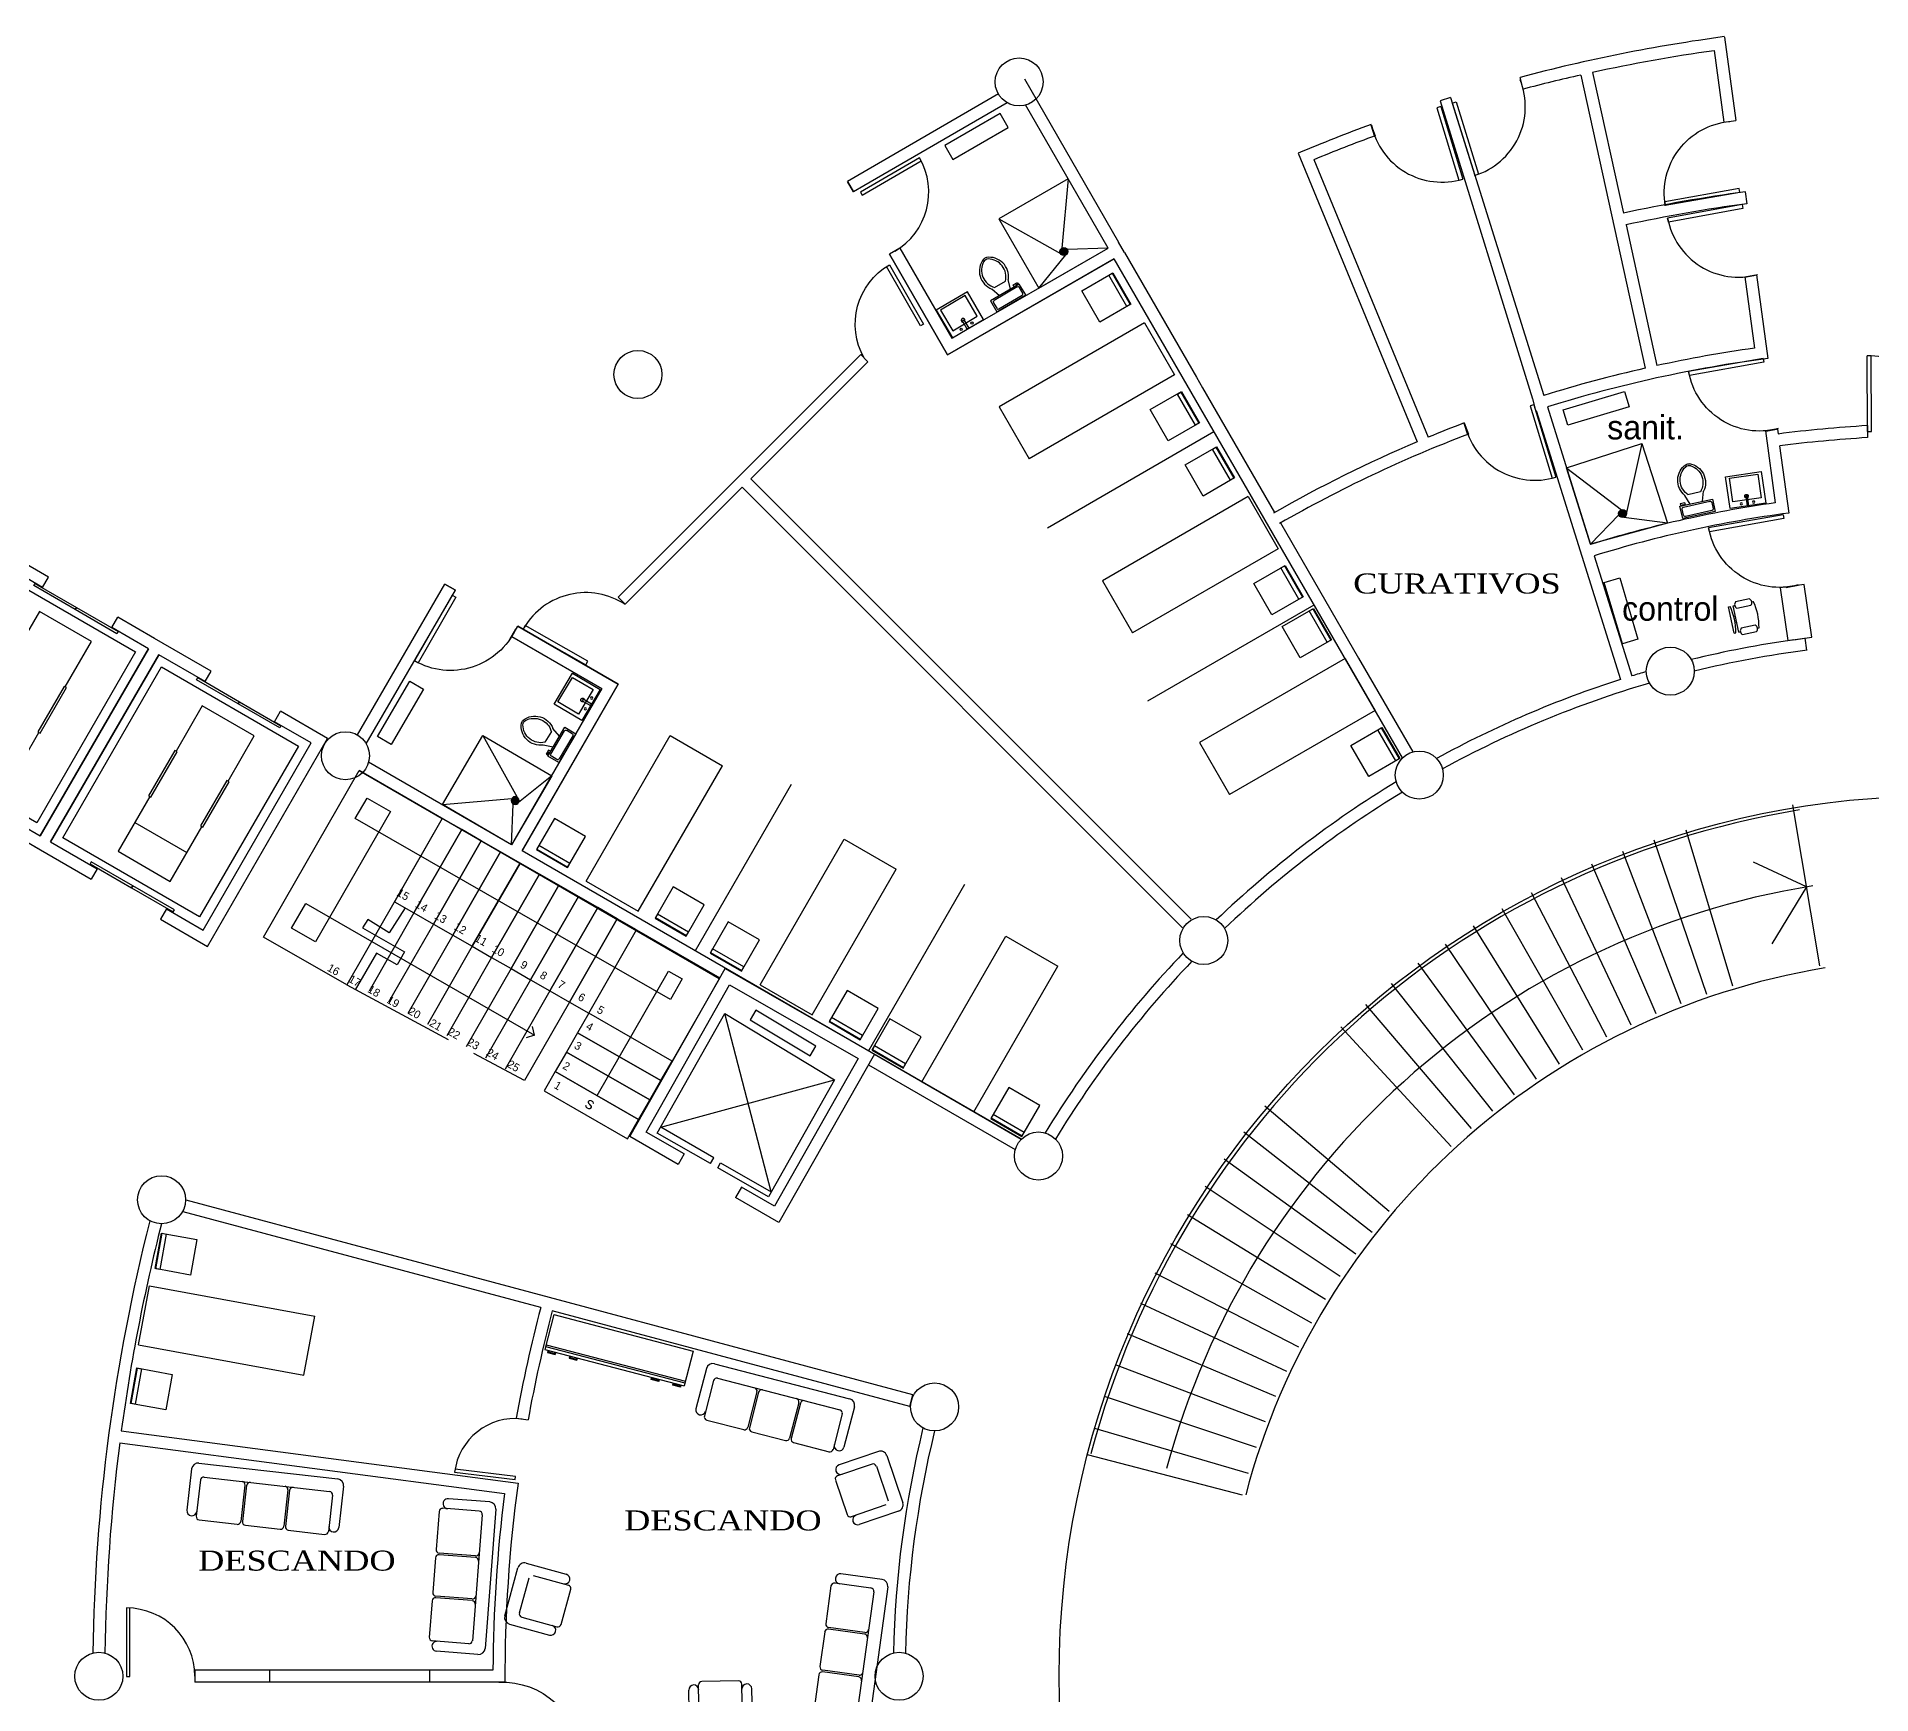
# Model space of a CAD drawing. Header units: millimetres. Extents: x 9 to 248, y 25 to 124.
# Drawn here: x 187.91 to 210.83, y 79.94 to 100.65 of the extents above; entities that cross this region are included whole.
import ezdxf

# ---------------------------------------------------------------- set-up
doc = ezdxf.new("R2010")
doc.units = ezdxf.units.MM
doc.header["$LTSCALE"] = 0.8
doc.header["$MEASUREMENT"] = 0
for name, pattern in [('ACAD_ISO02W100', [15, 12, -3]), ('ACAD_ISO08W100', [36, 24, -3, 6, -3]), ('DASHED2', [9.525, 6.35, -3.175])]:
    doc.linetypes.add(name, pattern=pattern)
for name, color, linetype in [('cancel', 2, 'Continuous'), ('CANCELERIA', 30, 'Continuous'), ('COLUMNAS', 5, 'Continuous'), ('letrero', 4, 'Continuous'), ('MUEBLES', 2, 'Continuous'), ('MUROS', 6, 'Continuous')]:
    doc.layers.add(name, color=color, linetype=linetype)
doc.layers.add('LUMINARIAS', color=7, linetype='Continuous', lineweight=30)
doc.styles.add('Estilo 01', font='times.ttf', dxfattribs={"width": 1.2})
doc.styles.get("Standard").update_dxf_attribs({"font": 'bgothl.ttf'})
doc.linetypes.add('ZIGZAG', pattern='A,0.00254,-5.08,[131,ltypeshp.shx,S=5.08,R=0,X=-5.08,Y=0],-10.16,[131,ltypeshp.shx,S=5.08,R=180,X=5.08,Y=0],-5.08', length=20.32254)

# ---------------------------------------------------------------- blocks, each defined once
blk = doc.blocks.new('COLUMNA')
at = {"layer": 'COLUMNAS', "ltscale": 0.15}
blk.add_circle((78.551, 72.792), 0.3, dxfattribs=at)
blk = doc.blocks.new('escalera1')
at = {"layer": 'MUEBLES', "ltscale": 0.15}
for p, q in [((48.701, 73.144), (47.765, 71.515)), ((48.263, 73.055), (48.41, 73.311)), ((48.41, 73.311), (48.701, 73.144)), ((52.2, 70.795), (48.263, 73.055)), ((47.467, 71.686), (47.643, 71.993)), ((47.643, 71.993), (50.503, 70.351)), ((47.765, 71.515), (47.467, 71.686)), ((51.283, 69.596), (52.175, 71.149)), ((52.175, 71.149), (52.347, 71.051)), ((52.347, 71.051), (52.2, 70.795)), ((50.503, 70.351), (50.478, 70.459)), ((50.503, 70.351), (50.397, 70.318))]:
    blk.add_line(p, q, dxfattribs=at)
at = {"layer": 'MUEBLES', "linetype": 'ACAD_ISO02W100', "ltscale": 0.15}
for p, q in [((48.995, 71.878), (48.434, 70.901)), ((49.238, 71.738), (48.677, 70.761)), ((49.481, 71.599), (48.92, 70.622)), ((49.724, 71.46), (49.163, 70.483)), ((49.966, 71.32), (49.405, 70.343)), ((50.209, 71.181), (49.648, 70.204)), ((48.155, 70.977), (50.374, 69.786)), ((50.452, 71.041), (49.891, 70.064)), ((50.695, 70.902), (50.134, 69.925)), ((50.938, 70.763), (50.377, 69.785))]:
    blk.add_line(p, q, dxfattribs=at)
at = {"layer": 'MUEBLES', "ltscale": 0.15}
for points in [[(48.155, 70.977), (47.114, 71.574), (48.309, 73.655), (49.35, 73.058)], [(48.752, 72.017), (48.995, 71.878), (49.593, 72.919), (49.35, 73.058)], [(48.995, 71.878), (49.238, 71.738), (49.835, 72.779), (49.593, 72.919)], [(49.238, 71.738), (49.481, 71.599), (50.078, 72.64), (49.835, 72.779)], [(49.481, 71.599), (49.724, 71.46), (50.321, 72.5), (50.078, 72.64)], [(49.724, 71.46), (49.966, 71.32), (50.564, 72.361), (50.321, 72.5)], [(49.966, 71.32), (50.209, 71.181), (50.807, 72.222), (50.564, 72.361)], [(50.209, 71.181), (50.452, 71.041), (51.05, 72.082), (50.807, 72.222)], [(50.452, 71.041), (50.695, 70.902), (51.292, 71.943), (51.05, 72.082)], [(50.695, 70.902), (50.938, 70.763), (51.535, 71.803), (51.292, 71.943)], [(50.938, 70.763), (51.181, 70.623), (51.778, 71.664), (51.535, 71.803)], [(52.221, 70.026), (51.181, 70.623), (51.778, 71.664), (52.819, 71.066)], [(52.082, 69.783), (52.221, 70.026), (51.181, 70.623), (51.041, 70.38)], [(51.942, 69.54), (52.082, 69.783), (51.041, 70.38), (50.902, 70.138)], [(51.803, 69.297), (51.942, 69.54), (50.902, 70.138), (50.762, 69.895)], [(51.664, 69.054), (51.803, 69.297), (50.762, 69.895), (50.623, 69.652)]]:
    blk.add_lwpolyline(points, close=True, dxfattribs=at)
at = {"layer": 'MUEBLES', "linetype": 'DASHED2', "ltscale": 0.15}
blk.add_lwpolyline([(48.884, 71.941), (48.687, 71.626), (48.419, 71.794), (48.354, 71.691), (48.879, 71.39), (48.785, 71.227), (48.526, 71.375), (48.262, 70.915)], dxfattribs=at)
at = {"layer": 'MUEBLES', "linetype": 'ACAD_ISO02W100', "text_generation_flag": 6}
for s, height, p in [('15', 0.1, (48.771, 72.1)), ('14', 0.1, (49.001, 71.955)), ('13', 0.1, (49.24, 71.814)), ('12', 0.1, (49.485, 71.677)), ('11', 0.1, (49.746, 71.53)), ('10', 0.1, (49.961, 71.398)), ('16', 0.1, (47.902, 71.161)), ('17', 0.1, (48.168, 71.022)), ('9', 0.1, (50.314, 71.201)), ('8', 0.1, (50.559, 71.07)), ('18', 0.1, (48.407, 70.893)), ('7', 0.1, (50.782, 70.954)), ('6', 0.1, (51.035, 70.797)), ('19', 0.1, (48.647, 70.76)), ('20', 0.1, (48.914, 70.621)), ('5', 0.1, (51.272, 70.638)), ('21', 0.1, (49.179, 70.473)), ('22', 0.1, (49.407, 70.364)), ('4', 0.1, (51.135, 70.432)), ('23', 0.1, (49.648, 70.235)), ('24', 0.1, (49.89, 70.105)), ('3', 0.1, (50.989, 70.191)), ('25', 0.1, (50.15, 69.959)), ('2', 0.1, (50.844, 69.938)), ('1', 0.1, (50.736, 69.694)), ('s', 0.15, (51.119, 69.457))]:
    blk.add_text(s, height=height, rotation=150.139, dxfattribs=at).set_placement(p)
blk = doc.blocks.new('elev.01')
at = {"layer": 'MUEBLES', "ltscale": 0.15}
for p, q in [((83.206, 70.564), (81.836, 69.737)), ((82.627, 68.336), (83.206, 70.564)), ((84.006, 69.146), (81.836, 69.737)), ((83.343, 68.763), (84.006, 69.146)), ((83.257, 68.699), (82.627, 68.336)), ((83.291, 68.639), (83.257, 68.699)), ((83.385, 68.69), (83.343, 68.763))]:
    blk.add_line(p, q, dxfattribs=at)
blk.add_lwpolyline([(82.067, 70.159), (82.817, 70.606), (82.889, 70.486), (82.139, 70.038)], close=True, dxfattribs=at)
for points in [[(83.385, 68.69), (84.049, 69.072), (83.206, 70.564)], [(81.836, 69.737), (82.661, 68.276), (83.291, 68.639)]]:
    blk.add_lwpolyline(points, dxfattribs=at)
at = {"layer": 'MUROS', "ltscale": 0.15}
for p, q in [((83.713, 68.811), (84.186, 69.084)), ((83.788, 68.681), (84.39, 69.029)), ((83.713, 68.811), (83.788, 68.681)), ((82.586, 68.16), (82.998, 68.398)), ((82.998, 68.398), (83.073, 68.268)), ((82.528, 67.954), (83.073, 68.268))]:
    blk.add_line(p, q, dxfattribs=at)
for points in [[(84.39, 69.029), (83.2, 71.127), (81.335, 70.058), (82.528, 67.954)], [(84.186, 69.084), (83.145, 70.923), (81.54, 70.002), (82.586, 68.16)]]:
    blk.add_lwpolyline(points, dxfattribs=at)
blk = doc.blocks.new('p.01')
at = {"layer": 'MUEBLES', "ltscale": 0.15}
for p, q in [((245.802, 88.045), (244.982, 87.572)), ((245.802, 88.045), (245.777, 88.088)), ((244.959, 87.616), (244.982, 87.572))]:
    blk.add_line(p, q, dxfattribs=at)
blk.add_lwpolyline([(245.777, 88.088), (244.959, 87.616)], dxfattribs=at)
blk.add_arc((245.762, 88.022), 0.9, 115.2198, 210, dxfattribs=at)
at = {"layer": 'MUROS', "ltscale": 0.15}
blk.add_line((245.247, 88.764), (245.377, 88.839), dxfattribs=at)
blk = doc.blocks.new('CAMA')
at = {"layer": 'MUEBLES', "ltscale": 0.15}
for p, q in [((245.018, 69.714), (246.068, 71.533)), ((246.068, 71.533), (246.718, 71.158)), ((245.668, 69.339), (246.718, 71.158)), ((245.018, 69.714), (245.668, 69.339))]:
    blk.add_line(p, q, dxfattribs=at)
blk = doc.blocks.new('SILLA')
at = {"layer": 'MUEBLES', "ltscale": 0.15}
for points in [[(245.006, 69.762), (245.231, 70.152), (244.841, 70.377), (244.616, 69.987)], [(245.035, 69.814), (244.646, 70.039), (244.621, 69.995), (245.01, 69.77)]]:
    blk.add_lwpolyline(points, close=True, dxfattribs=at)
blk = doc.blocks.new('puertas')
at = {"layer": 'MUEBLES', "ltscale": 0.15}
for p, q in [((314.409, 92.195), (314.457, 92.21)), ((314.409, 92.195), (314.682, 91.289)), ((314.729, 91.305), (314.682, 91.289))]:
    blk.add_line(p, q, dxfattribs=at)
blk.add_lwpolyline([(314.457, 92.21), (314.729, 91.305)], dxfattribs=at)
blk.add_arc((314.422, 92.151), 0.9, 286.7465, 21.5267, dxfattribs=at)
blk = doc.blocks.new('elev.cam')
at = {"layer": 'cancel', "ltscale": 0.15}
for p, q in [((-1.529, 0.174), (-0.88, -0.201)), ((0.506, -1.002), (1.155, -1.378))]:
    blk.add_line(p, q, dxfattribs=at)
for points in [[(-2.431, -0.015), (-1.196, 2.119), (0.515, 1.129), (-0.719, -1.005)], [(-0.223, 1.684), (-0.238, 1.658), (-0.757, 1.958), (-0.742, 1.984)], [(0.297, 1.383), (0.282, 1.357), (-0.238, 1.658), (-0.223, 1.684)], [(-1.327, 0.49), (-0.998, 1.058), (-1.027, 1.075), (-1.356, 0.507)], [(-0.396, -1.192), (0.838, 0.943), (2.549, -0.047), (1.315, -2.182)], [(-0.678, 0.114), (-0.349, 0.683), (-0.378, 0.699), (-0.707, 0.131)], [(1.812, 0.507), (1.797, 0.481), (1.277, 0.782), (1.292, 0.808)], [(2.331, 0.207), (2.316, 0.181), (1.797, 0.481), (1.812, 0.507)], [(0.707, -0.687), (1.036, -0.118), (1.007, -0.102), (0.678, -0.67)], [(-1.568, -0.642), (-1.553, -0.616), (-2.072, -0.316), (-2.087, -0.342)], [(-1.048, -0.943), (-1.033, -0.917), (-1.553, -0.616), (-1.568, -0.642)], [(1.356, -1.062), (1.685, -0.494), (1.656, -0.477), (1.328, -1.045)], [(0.466, -1.819), (0.481, -1.793), (-0.038, -1.492), (-0.053, -1.518)], [(0.986, -2.119), (1.001, -2.093), (0.481, -1.793), (0.466, -1.819)]]:
    blk.add_lwpolyline(points, close=True, dxfattribs=at)
for points in [[(-0.364, 0.691), (-0.036, 1.258), (-0.685, 1.633), (-1.013, 1.067)], [(-1.341, 0.498), (-1.736, -0.185), (-1.087, -0.56), (-0.692, 0.123)], [(1.671, -0.485), (1.998, 0.081), (1.349, 0.457), (1.022, -0.11)], [(0.693, -0.678), (0.298, -1.361), (0.947, -1.737), (1.342, -1.054)]]:
    blk.add_lwpolyline(points, dxfattribs=at)
at = {"layer": 'MUROS', "ltscale": 0.15}
for p, q in [((-0.648, 1.935), (-0.573, 2.064)), ((0.217, 1.434), (0.292, 1.564)), ((0.751, 1.298), (0.292, 1.564)), ((1.386, 0.758), (1.461, 0.888)), ((2.252, 0.257), (2.327, 0.387)), ((-2, -0.403), (-2.075, -0.533)), ((-1.134, -0.903), (-1.21, -1.033)), ((0.034, -1.579), (-0.041, -1.709)), ((0.9, -2.08), (0.825, -2.21))]:
    blk.add_line(p, q, dxfattribs=at)
for points in [[(-1.36, 2.342), (-2.785, -0.122), (-2.075, -0.533)], [(-0.648, 1.935), (-1.229, 2.27), (-2.58, -0.067), (-2, -0.403)], [(-1.134, -0.903), (-0.676, -1.169), (0.676, 1.169), (0.217, 1.434)], [(0.676, 1.169), (-0.676, -1.169)], [(1.461, 0.888), (0.751, 1.298)], [(1.386, 0.758), (0.806, 1.094), (-0.546, -1.244), (0.034, -1.579)], [(-0.546, -1.244), (0.806, 1.094)], [(0.825, -2.21), (1.413, -2.55), (2.915, 0.047), (2.327, 0.387)], [(0.9, -2.08), (1.358, -2.345), (2.71, -0.008), (2.252, 0.257)], [(-1.21, -1.033), (-0.621, -1.374)], [(-0.751, -1.298), (-0.751, -1.298), (-0.041, -1.709)]]:
    blk.add_lwpolyline(points, dxfattribs=at)
blk = doc.blocks.new('pu.01')
at = {"layer": 'MUEBLES', "ltscale": 0.15}
for p, q in [((319.646, 89.039), (319.596, 89.04)), ((319.598, 88.094), (319.596, 89.04)), ((321.345, 89.04), (321.395, 89.041)), ((321.395, 88.095), (321.395, 89.041)), ((319.598, 88.094), (319.648, 88.094)), ((321.395, 88.095), (321.345, 88.095))]:
    blk.add_line(p, q, dxfattribs=at)
for points in [[(319.648, 88.094), (319.646, 89.039)], [(321.345, 88.095), (321.345, 89.04)]]:
    blk.add_lwpolyline(points, dxfattribs=at)
for centre, start, end in [((319.597, 88.14), 355.3312, 90.1113), ((321.395, 88.141), 89.9467, 184.7269)]:
    blk.add_arc(centre, 0.9, start, end, dxfattribs=at)
blk = doc.blocks.new('reg.')
at = {"layer": 'cancel', "ltscale": 0.15}
for p, q in [((306.216, 99.43), (305.879, 99.014)), ((305.351, 98.928), (305.861, 98.946)), ((305.853, 98.063), (305.929, 98.928)), ((305.865, 98.979), (305.891, 98.933)), ((305.869, 98.991), (305.904, 98.931)), ((305.876, 98.999), (305.915, 98.932)), ((305.884, 99.006), (305.924, 98.936)), ((305.893, 99.009), (305.932, 98.943)), ((305.904, 99.011), (305.938, 98.951)), ((305.916, 99.009), (305.943, 98.963)), ((306.718, 98.565), (305.947, 98.996))]:
    blk.add_line(p, q, dxfattribs=at)
blk.add_lwpolyline([(306.718, 98.565), (306.216, 99.43), (305.351, 98.928), (305.853, 98.063)], close=True, dxfattribs=at)
for radius in [0.05, 0.04]:
    blk.add_circle((305.904, 98.971), radius, dxfattribs=at)
blk = doc.blocks.new('Toilet - top')
for p, q in [((-10, -8.5), (-8, -8.5)), ((-10, -9.5), (-10, -8.5)), ((-7, -9.5), (-10, -9.5)), ((-8, -8.5), (-8, -8)), ((-7, -8), (-7, -9.5)), ((-4, -8), (-6, -14)), ((4, -8), (6, -14)), ((9.5, -6), (9.5, -2)), ((4, -14), (-4, -14))]:
    blk.add_line(p, q)
blk.add_lwpolyline([(10.5, -8), (10.5, 0), (-10.5, 0), (-10.5, -8)], close=True)
for points in [[(-9.5, -2), (-9.5, -6)], [(8.5, -1), (-8.5, -1)], [(-8.5, -7), (8.5, -7)]]:
    blk.add_lwpolyline(points)
for centre, radius, start, end in [((-8.6, -1.9), 0.884, 81.8699, 188.1301), ((-8.6, -6.1), 0.884, 171.8699, 278.1301), ((8.6, -1.9), 0.884, 351.8699, 98.1301), ((8.6, -6.1), 0.884, 261.8699, 8.1301), ((3.5, -21.6), 12.2, 141.4691, 247.9714), ((4.2, -21.8), 11.3, 136.3677, 238.9468), ((-3.5, -21.6), 12.2, 292.0284, 38.5307), ((-4.2, -21.8), 11.3, 301.053, 43.6321), ((0, -27.9), 4, 245.7318, 294.2682), ((0, -29), 4, 254.8605, 285.1395)]:
    blk.add_arc(centre, radius, start, end)
blk = doc.blocks.new('lav.')
at = {"layer": 'MUEBLES', "ltscale": 0.15}
for points in [[(283.552, 48.153), (284.002, 48.153), (284.002, 48.553), (283.552, 48.553)], [(283.599, 48.178), (283.955, 48.178), (283.955, 48.477), (283.599, 48.477)], [(283.767, 48.553), (283.788, 48.553), (283.788, 48.431), (283.767, 48.431)]]:
    blk.add_lwpolyline(points, close=True, dxfattribs=at)
for centre in [(283.699, 48.517), (283.856, 48.517)]:
    blk.add_circle(centre, 0.0136, dxfattribs=at)
at = {"layer": 'MUEBLES', "linetype": 'ACAD_ISO08W100', "ltscale": 0.15}
blk.add_arc((283.777, 48.431), 0.0229, 118.3923, 61.6077, dxfattribs=at)
blk = doc.blocks.new('banca')
at = {"layer": 'cancel', "ltscale": 0.15}
blk.add_lwpolyline([(306.602, 97.421), (306.702, 97.248), (307.394, 97.65), (307.293, 97.823)], close=True, dxfattribs=at)
blk = doc.blocks.new('PUERTA22')
at = {"layer": 'MUEBLES', "ltscale": 0.15}
blk.add_lwpolyline([(245.042, 89.518), (244.592, 90.298), (244.549, 90.273), (244.999, 89.493)], close=True, dxfattribs=at)
blk.add_arc((244.999, 89.493), 0.9, 26.3729, 118.4089, dxfattribs=at)
blk = doc.blocks.new('reg01')
at = {"layer": 'cancel', "ltscale": 0.15}
for p, q in [((316.778, 87.945), (316.586, 87.083)), ((315.84, 87.634), (316.523, 87.115)), ((316.139, 86.684), (316.491, 87.052)), ((316.519, 87.033), (316.502, 87.084)), ((316.531, 87.029), (316.509, 87.095)), ((316.542, 87.028), (316.517, 87.102)), ((316.551, 87.03), (316.527, 87.106)), ((316.561, 87.034), (316.536, 87.108)), ((316.569, 87.041), (316.547, 87.107)), ((317.1, 86.947), (316.555, 87.02)), ((316.576, 87.052), (316.559, 87.102))]:
    blk.add_line(p, q, dxfattribs=at)
blk.add_lwpolyline([(316.778, 87.945), (317.1, 86.947), (316.139, 86.684), (315.839, 87.638)], close=True, dxfattribs=at)
for radius in [0.05, 0.04]:
    blk.add_circle((316.539, 87.068), radius, dxfattribs=at)
blk = doc.blocks.new('Chair - Desk')
at = {"linetype": 'Continuous'}
for p, q in [((-8.5, 0), (-8.5, -1)), ((-8.5, 0), (8.5, 0)), ((8.5, 0), (8.5, -1)), ((-10.5, -5), (-10.5, -14)), ((-8.5, -3), (-8.5, -4)), ((-8.5, -3), (8.5, -3)), ((-6.5, -14), (-6.5, -5)), ((-2, -3), (-2, -1.9355)), ((2, -1.9576), (2, -3)), ((6.5, -5), (6.5, -14)), ((8.5, -3), (8.5, -4)), ((10.5, -14), (10.5, -5)), ((-8.5, -15), (-8.5, -16)), ((8.5, -15), (8.5, -16))]:
    blk.add_line(p, q, dxfattribs=at)
for centre, radius, start, end in [((-8.5, -6.5), 2.5, 36.8699, 143.1301), ((0, 34.625), 36.625, 256.5803, 283.4197), ((8.5, -6.5), 2.5, 36.8699, 143.1301), ((-8.5, -12.5), 2.5, 216.8699, 323.1301), ((0, 19.625), 36.625, 256.5803, 283.4197), ((8.5, -12.5), 2.5, 216.8699, 323.1301)]:
    blk.add_arc(centre, radius, start, end, dxfattribs=at)
blk = doc.blocks.new('PUERTA')
blk.add_lwpolyline([(-0.95, 0.948), (-0.95, -0.002), (-0.902, -0.002), (-0.902, 0.947)])
at = {"ltscale": 0.15}
blk.add_arc((-0.95, -0.002), 0.95, 0.0972, 90, dxfattribs=at)
blk = doc.blocks.new('SOFA1')
for p, q in [((0.255, 0.338), (-0.264, 0.337)), ((0.338, 0.255), (0.339, -0.368)), ((-0.368, 0.17), (-0.367, -0.286)), ((0.13, 0.213), (-0.326, 0.212)), ((0.172, 0.171), (0.173, -0.286)), ((0.131, -0.327), (-0.326, -0.328)), ((0.256, -0.452), (-0.263, -0.452))]:
    blk.add_line(p, q)
for centre, radius, start, end in [((-0.264, 0.274), 0.0623, 90.0986, 270.0986), ((0.255, 0.255), 0.0831, 0.0986, 90.0986), ((-0.326, 0.171), 0.0415, 90.0986, 180.0986), ((0.13, 0.171), 0.0415, 0.0986, 90.0986), ((-0.326, -0.286), 0.0415, 180.0986, 270.0986), ((-0.263, -0.39), 0.0623, 90.0986, 270.0986), ((0.256, -0.368), 0.0831, 270.0986, 0.0986)]:
    blk.add_arc(centre, radius, start, end)
blk = doc.blocks.new('SOFA')
for p, q in [((-0.427, 0.956), (0.093, 0.955)), ((-0.511, -0.872), (-0.51, 0.873)), ((-0.345, -0.789), (-0.344, 0.79)), ((-0.302, 0.831), (0.155, 0.831)), ((0.196, 0.332), (0.196, 0.789)), ((-0.303, 0.291), (0.154, 0.291)), ((-0.303, 0.27), (0.154, 0.27)), ((0.195, -0.208), (0.196, 0.228)), ((-0.303, -0.249), (0.154, -0.249)), ((-0.303, -0.27), (0.154, -0.27)), ((0.195, -0.789), (0.195, -0.312)), ((-0.304, -0.83), (0.153, -0.831)), ((-0.304, -0.83), (0.153, -0.831)), ((-0.428, -0.955), (0.091, -0.955))]:
    blk.add_line(p, q)
for centre, radius, start, end in [((-0.427, 0.873), 0.0831, 89.9462, 179.9462), ((0.092, 0.893), 0.0623, 269.9462, 89.9462), ((-0.302, 0.79), 0.0415, 89.9462, 179.9462), ((0.155, 0.789), 0.0415, 359.9462, 89.9462), ((-0.303, 0.333), 0.0415, 179.9462, 269.9462), ((-0.303, 0.229), 0.0415, 89.9462, 179.9462), ((0.154, 0.332), 0.0415, 269.9462, 359.9462), ((0.154, 0.228), 0.0415, 359.9462, 89.9462), ((-0.303, -0.207), 0.0415, 179.9462, 269.9462), ((0.154, -0.208), 0.0415, 269.9462, 359.9462), ((-0.303, -0.311), 0.0415, 89.9462, 179.9462), ((0.154, -0.312), 0.0415, 359.9462, 89.9462), ((-0.428, -0.872), 0.0831, 179.9462, 269.9462), ((-0.304, -0.789), 0.0415, 179.9462, 269.9462), ((0.091, -0.893), 0.0623, 269.9462, 89.9462), ((0.153, -0.789), 0.0415, 269.9462, 359.9462)]:
    blk.add_arc(centre, radius, start, end)
blk = doc.blocks.new('MUE-137')
at = {"color": 0, "linetype": 'ByBlock'}
for p, q in [((-0.9, 0), (-0.9, -0.45)), ((-0.9, 0), (0.9, 0)), ((0.9, 0), (0.9, -0.45)), ((-0.9, -0.39), (0.9, -0.39)), ((-0.9, -0.41), (0.9, -0.41)), ((-0.9, -0.45), (0.9, -0.45)), ((-0.859, -0.45), (-0.859, -0.477)), ((-0.849, -0.45), (-0.849, -0.467)), ((-0.769, -0.467), (-0.769, -0.45)), ((-0.759, -0.477), (-0.759, -0.45)), ((-0.579, -0.45), (-0.579, -0.477)), ((-0.569, -0.45), (-0.569, -0.467)), ((-0.489, -0.467), (-0.489, -0.45)), ((-0.479, -0.477), (-0.479, -0.45)), ((0.479, -0.477), (0.479, -0.45)), ((0.489, -0.467), (0.489, -0.45)), ((0.569, -0.45), (0.569, -0.467)), ((0.579, -0.45), (0.579, -0.477)), ((0.759, -0.477), (0.759, -0.45)), ((0.769, -0.467), (0.769, -0.45)), ((0.849, -0.45), (0.849, -0.467)), ((0.859, -0.45), (0.859, -0.477)), ((-0.859, -0.477), (-0.759, -0.477)), ((-0.849, -0.467), (-0.769, -0.467)), ((-0.579, -0.477), (-0.479, -0.477)), ((-0.569, -0.467), (-0.489, -0.467)), ((0.579, -0.477), (0.479, -0.477)), ((0.569, -0.467), (0.489, -0.467)), ((0.859, -0.477), (0.759, -0.477)), ((0.849, -0.467), (0.769, -0.467))]:
    blk.add_line(p, q, dxfattribs=at)

msp = doc.modelspace()

# ---------------------------------------------------------------- linework, layer by layer
at = {"layer": 'CANCELERIA', "ltscale": 0.15}
for p, q in [((192.823, 80.241), (190.823, 80.241)), ((192.823, 80.091), (190.823, 80.091))]:
    msp.add_line(p, q, dxfattribs=at)
at = {"layer": 'CANCELERIA', "linetype": 'ACAD_ISO08W100', "ltscale": 0.15}
for radius, start, end in [(13.075, 166.2766, 178.7234), (12.925, 166.284, 178.716)]:
    msp.add_arc((211.686, 80.166), radius, start, end, dxfattribs=at)
at = {"layer": 'MUEBLES', "linetype": 'ZIGZAG', "ltscale": 0.01}
for p, q in [((202.62, 95.711), (200.541, 94.511)), ((203.87, 93.546), (201.791, 92.346)), ((196.141, 89.232), (197.341, 91.311)), ((198.306, 87.982), (199.506, 90.061))]:
    msp.add_line(p, q, dxfattribs=at)
at = {"layer": 'MUEBLES', "ltscale": 0.15}
for p, q in [((210.191, 89.041), (209.853, 91.051)), ((208.78, 88.684), (208.122, 90.61)), ((209.104, 88.788), (208.52, 90.738)), ((208.46, 88.568), (207.73, 90.468)), ((210.024, 90.027), (209.362, 90.336)), ((207.834, 88.3), (206.963, 90.14)), ((208.144, 88.44), (207.343, 90.311)), ((207.529, 88.149), (206.589, 89.954)), ((210.024, 90.027), (209.591, 89.315)), ((207.231, 87.986), (206.223, 89.754)), ((206.938, 87.812), (205.864, 89.541)), ((206.652, 87.627), (205.514, 89.314)), ((206.374, 87.431), (205.172, 89.074)), ((206.103, 87.225), (204.84, 88.822)), ((205.84, 87.009), (204.518, 88.557)), ((205.586, 86.783), (204.206, 88.28)), ((204.81, 85.974), (203.255, 87.287)), ((204.596, 85.71), (202.995, 86.962)), ((204.392, 85.438), (202.747, 86.627)), ((204.198, 85.159), (202.512, 86.283)), ((204.015, 84.873), (202.29, 85.93)), ((203.842, 84.579), (202.082, 85.569)), ((203.681, 84.279), (201.887, 85.2)), ((203.531, 83.974), (201.707, 84.825)), ((203.393, 83.662), (201.541, 84.443)), ((203.266, 83.346), (201.389, 84.055)), ((203.152, 83.025), (201.252, 83.661)), ((203.05, 82.699), (201.131, 83.262)), ((202.975, 82.43), (201.04, 82.933))]:
    msp.add_line(p, q, dxfattribs=at)
msp.add_lwpolyline([(209.793, 93.104), (210.091, 93.146), (209.994, 93.806), (209.695, 93.763)], close=True, dxfattribs=at)
for centre, radius, start, end in [((211.718, 80.134), 11, 99.3248, 165.1981), ((211.686, 80.166), 10, 99.0955, 164.964), ((211.718, 80.134), 9, 99.3296, 165.1981)]:
    msp.add_arc(centre, radius, start, end, dxfattribs=at)
at = {"layer": 'MUROS', "ltscale": 0.15}
for p, q in [((208.999, 100.642), (209.14, 99.601)), ((208.871, 100.475), (208.992, 99.581)), ((207.17, 100.319), (207.17, 100.319)), ((207.349, 100.202), (207.736, 98.445)), ((200.251, 100.122), (201.428, 98.083)), ((206.483, 99.994), (206.445, 100.14)), ((207.203, 100.17), (208.009, 96.508)), ((201.298, 98.008), (200.266, 99.796)), ((205.575, 99.889), (205.445, 99.848)), ((205.445, 99.848), (206.6, 96.123)), ((205.575, 99.889), (206.743, 96.168)), ((204.585, 99.542), (204.636, 99.412)), ((208.992, 99.581), (209.14, 99.601)), ((203.672, 99.194), (205.16, 95.588)), ((203.868, 99.113), (205.298, 95.646)), ((198.116, 98.711), (198.041, 98.841)), ((198.246, 98.786), (198.116, 98.711)), ((209.26, 98.711), (209.28, 98.563)), ((207.769, 98.298), (208.156, 96.54)), ((198.696, 98.007), (198.566, 97.932)), ((199.291, 96.676), (198.566, 97.932)), ((201.503, 97.953), (201.428, 98.083)), ((201.503, 97.953), (202.403, 96.394)), ((201.37, 97.876), (199.291, 96.676)), ((204.976, 91.638), (201.374, 97.876)), ((209.253, 97.651), (209.411, 97.677)), ((209.4, 97.675), (209.542, 96.63)), ((209.253, 97.651), (209.373, 96.759)), ((195.175, 93.646), (198.206, 96.677)), ((196.832, 95.126), (198.294, 96.588)), ((198.294, 96.588), (198.206, 96.677)), ((202.403, 96.394), (202.478, 96.264)), ((202.478, 96.264), (203.378, 94.705)), ((206.6, 96.123), (206.639, 95.978)), ((206.645, 95.98), (207.7, 92.619)), ((206.788, 96.025), (207.327, 94.307)), ((205.746, 95.824), (205.8, 95.684)), ((209.669, 95.749), (209.513, 95.725)), ((209.513, 95.725), (209.634, 94.826)), ((209.661, 95.748), (209.669, 95.686)), ((210.786, 95.79), (210.786, 95.64)), ((209.689, 95.537), (209.803, 94.698)), ((195.263, 93.558), (196.726, 95.02)), ((202.228, 89.517), (196.726, 95.02)), ((202.334, 89.624), (196.832, 95.126)), ((203.453, 94.575), (204.428, 92.887)), ((207.372, 94.164), (207.843, 92.663)), ((193.141, 93.736), (193.011, 93.811)), ((209.771, 93.77), (209.918, 93.799)), ((193.066, 93.606), (193.141, 93.736)), ((195.263, 93.558), (195.175, 93.646)), ((193.845, 93.156), (193.92, 93.286)), ((195.176, 92.561), (193.92, 93.286)), ((209.866, 93.114), (210.005, 93.134)), ((210.005, 93.134), (210.024, 92.984)), ((204.428, 92.887), (205.106, 91.713)), ((193.976, 90.482), (195.176, 92.561)), ((196.439, 88.877), (191.937, 91.481)), ((193.844, 90.554), (192.056, 91.586)), ((200.213, 86.876), (193.976, 90.477)), ((198.303, 87.806), (200.138, 86.746)), ((198.377, 87.937), (200.213, 86.876)), ((189.886, 80.241), (189.886, 80.091)), ((190.823, 80.091), (190.823, 80.241)), ((192.823, 80.091), (192.823, 80.241))]:
    msp.add_line(p, q, dxfattribs=at)
at = {"layer": 'MUROS'}
for p, q in [((194.208, 84.772), (189.74, 85.969)), ((198.858, 83.681), (189.779, 86.114)), ((198.82, 83.536), (194.352, 84.733)), ((188.967, 83.233), (193.924, 82.58)), ((193.901, 83.39), (194.05, 83.37)), ((188.947, 83.084), (193.756, 82.451)), ((190.823, 80.241), (189.886, 80.241)), ((193.611, 80.241), (192.823, 80.241)), ((190.823, 80.091), (189.886, 80.091)), ((193.761, 80.091), (192.823, 80.091))]:
    msp.add_line(p, q, dxfattribs=at)
at = {"layer": 'MUROS', "linetype": 'ACAD_ISO08W100', "ltscale": 0.15}
msp.add_line((198.82, 83.536), (198.858, 83.681), dxfattribs=at)
at = {"layer": 'MUROS', "ltscale": 0.15}
for points in [[(199.926, 99.934), (198.041, 98.841), (198.116, 98.711)], [(200.036, 99.824), (198.246, 98.786)], [(198.566, 97.932), (199.291, 96.676), (201.374, 97.876)], [(198.696, 98.007), (199.346, 96.881), (201.298, 98.008)], [(188.056, 93.898), (187.346, 94.309), (187.345, 94.307)], [(191.918, 91.926), (193.011, 93.811), (193.141, 93.736)], [(192.027, 91.816), (193.066, 93.606)], [(193.845, 93.156), (194.971, 92.506), (193.844, 90.554)], [(193.92, 93.286), (195.176, 92.561), (193.976, 90.477)]]:
    msp.add_lwpolyline(points, dxfattribs=at)
msp.add_circle((211.686, 80.166), 11, dxfattribs=at)
for centre, radius, start, end in [((211.797, 79.945), 20.893, 97.6974, 104.8436), ((211.738, 80.075), 20.6, 98.0009, 102.3017), ((211.738, 80.075), 20.6, 102.7189, 104.7788), ((211.797, 79.945), 20.893, 110.1961, 112.8839), ((211.738, 80.075), 20.6, 110.1671, 112.4608), ((211.738, 80.075), 18.8, 97.5734, 102.2901), ((211.738, 80.075), 18.65, 97.5724, 102.2891), ((211.738, 80.075), 16.85, 98.0689, 102.2748), ((211.738, 80.075), 16.7, 97.5579, 107.2433), ((211.738, 80.075), 16.85, 102.7849, 107.2449), ((211.738, 80.075), 16.7, 107.7579, 107.778), ((211.738, 80.075), 16.7, 110.8306, 119.7929), ((211.738, 80.075), 16.85, 110.8306, 112.4693), ((211.686, 80.166), 15.65, 93.2977, 97.4033), ((211.686, 80.166), 15.5, 93.3296, 97.4004), ((211.738, 80.075), 16.85, 112.9794, 119.7929), ((211.738, 80.075), 14.75, 97.5396, 107.2196), ((211.738, 80.075), 14.9, 98.1178, 102.8323), ((211.738, 80.075), 14.9, 102.8323, 107.2216), ((211.686, 80.166), 13.075, 98.0028, 103.7234), ((211.686, 80.166), 12.925, 97.3414, 103.716), ((211.686, 80.166), 13.075, 107.7511, 118.7234), ((211.686, 80.166), 13.075, 106.2766, 107.0938), ((211.686, 80.166), 12.925, 106.284, 118.716), ((211.686, 80.166), 13.075, 121.2766, 133.7234), ((211.686, 80.166), 12.925, 121.284, 133.716), ((211.686, 80.166), 13.075, 136.2766, 148.7234), ((211.686, 80.166), 12.925, 136.284, 148.716), ((211.686, 80.166), 23.075, 165.7224, 179.2776), ((211.686, 80.166), 22.925, 165.7248, 172.3126), ((211.686, 80.166), 18.075, 165.2377, 169.7253), ((211.686, 80.166), 17.925, 165.2397, 169.702), ((211.686, 80.166), 22.925, 172.6874, 179.2752), ((211.686, 80.166), 17.925, 172.2603, 180.2397), ((211.686, 80.166), 18.075, 172.7377, 179.7623)]:
    msp.add_arc(centre, radius, start, end, dxfattribs=at)

# ---------------------------------------------------------------- block references
at = {"layer": 'cancel', "rotation": 179.9254141187396}
for name in ['banca', 'reg.']:
    msp.add_blockref(name, (506.777, 196.538), dxfattribs=at)
at = {"layer": 'cancel', "xscale": -1}
for name, p, rotation in [('banca', (-73.595, -61.487), 226.8956066388883), ('banca', (363.686, -188.36), 316.5872597411239), ('banca', (94.258, -214.584), 269.8764734427223), ('reg.', (94.258, -214.584), 269.8764734427223)]:
    msp.add_blockref(name, p, dxfattribs=dict(at, rotation=rotation))
at = {"layer": 'cancel'}
for name, p in [('reg01', (-108.812, 7.624)), ('elev.cam', (188.63, 91.834))]:
    msp.add_blockref(name, p, dxfattribs=at)
at = {"layer": 'CANCELERIA', "ltscale": 0.15}
for p, xscale, yscale, zscale, rotation in [((198.631, 97.969), 0.9, 0.9, 0.9, 299.9999999999986), ((198.25, 96.633), -0.9, 0.9, 0.9, 29.88281068661128), ((193.975, 83.38), 0.7999999999999975, 0.8000000000000007, 0.8, 83.22501376897374), ((193.686, 80.091), -1.026033512161841, 1.026033512161842, 1.026033512161842, 272.7236421633257)]:
    msp.add_blockref('PUERTA', p, dxfattribs=dict(at, xscale=xscale, yscale=yscale, zscale=zscale, rotation=rotation))
at = {"layer": 'CANCELERIA', "ltscale": 0.15, "xscale": 0.8999999999999773, "yscale": 0.9000000000000004, "zscale": 0.9}
msp.add_blockref('PUERTA', (189.886, 80.166), dxfattribs=at)
at = {"layer": 'COLUMNAS'}
for p, rotation in [((302.501, 68.453), 120), ((302.438, 92.357), 135), ((298.964, 35.688), 105), ((296.191, 115.43), 150), ((307.501, 59.793), 120), ((309.509, 85.286), 135), ((295.142, 136.647), 165), ((284.184, 136.1), 165), ((303.552, 107.295), 150), ((267.237, 152.958), 180), ((277.237, 152.958), 180)]:
    msp.add_blockref('COLUMNA', p, dxfattribs=dict(at, rotation=rotation))
at = {"layer": 'MUEBLES'}
for name, p, rotation in [('p.01', (235.689, -159.562), 76.94241797929304), ('lav.', (419.622, 282.619), 210.436288163941), ('p.01', (236.852, -163.287), 76.94241797929304), ('MUE-137', (195.243, 84.456), 345.3517713222919)]:
    msp.add_blockref(name, p, dxfattribs=dict(at, rotation=rotation))
at = {"layer": 'MUEBLES', "ltscale": 0.15, "yscale": 0.01984375000000001, "zscale": 0.01984375}
for name, p, xscale, rotation in [('Toilet - top', (200.088, 97.317), 0.01984375000000001, 210.4032426123035), ('Toilet - top', (208.681, 94.673), -0.01984375000000001, 192.4404833935965), ('Chair - Desk', (209.085, 93.363), 0.01984375000000001, 102.1739904065656), ('Toilet - top', (194.539, 91.761), -0.01984375000000001, 239.3986449491584)]:
    msp.add_blockref(name, p, dxfattribs=dict(at, xscale=xscale, rotation=rotation))
at = {"layer": 'MUEBLES', "xscale": -1}
for name, p, rotation in [('SILLA', (271.345, 342.315), 90.00000000000007), ('CAMA', (271.468, 342.093), 90.00000000000007), ('p.01', (-35.343, 5.909), 220.0396407880975), ('SILLA', (272.202, 340.831), 90.00000000000007), ('SILLA', (272.639, 340.142), 90.00000000000007), ('lav.', (-78.505, 102.509), 188.1723074304053), ('p.01', (-35.093, 3.956), 220.0396407880975), ('CAMA', (272.761, 339.921), 90.00000000000007), ('SILLA', (273.495, 338.658), 90.00000000000007), ('p.01', (105.794, -152.393), 270.1714830003276), ('SILLA', (273.85, 338.121), 90.00000000000007), ('CAMA', (273.972, 337.9), 90.00000000000007), ('lav.', (8.458, -127.131), 239.365599397521), ('SILLA', (274.706, 336.637), 90.00000000000007), ('CAMA', (-22.589, -57.281), 229.6483944468617), ('SILLA', (-22.331, -55.844), 229.6483944468617), ('SILLA', (-22.639, -57.529), 229.6483944468617)]:
    msp.add_blockref(name, p, dxfattribs=dict(at, rotation=rotation))
at = {"layer": 'MUEBLES'}
for name, p in [('CAMA', (-50.241, 20.384)), ('SILLA', (-50.463, 20.506)), ('CAMA', (-48.069, 19.091)), ('SILLA', (-48.979, 19.65)), ('SILLA', (-48.29, 19.213)), ('CAMA', (-46.048, 17.88)), ('SILLA', (-46.806, 18.357)), ('SILLA', (-46.269, 18.002)), ('SILLA', (-44.785, 17.146))]:
    msp.add_blockref(name, p, dxfattribs=at)
at = {"layer": 'MUEBLES', "linetype": 'ACAD_ISO02W100'}
msp.add_blockref('escalera1', (143.628, 17.826), dxfattribs=at)
at = {"layer": 'MUEBLES', "linetype": 'ACAD_ISO02W100', "xscale": -1}
msp.add_blockref('elev.01', (279.713, 17.88), dxfattribs=at)
at = {"layer": 'MUEBLES', "ltscale": 0.5}
for name, p, rotation in [('SOFA', (197.095, 83.358), 255.5250798549129), ('SOFA1', (198.293, 82.574), 18.602920954235), ('SOFA', (190.746, 82.223), 263.5149282154712), ('SOFA', (193.071, 81.424), 175.5954715262926), ('SOFA1', (194.152, 81.076), 164.5409366456483), ('SOFA', (197.921, 80.487), 172.2626037214515), ('SOFA1', (196.514, 79.739), 270.9722969863012)]:
    msp.add_blockref(name, p, dxfattribs=dict(at, rotation=rotation))
at = {"layer": 'MUROS'}
for p, rotation in [((-107.995, 4.883), 0.5), ((151.55, 421.086), 263.7945104492954)]:
    msp.add_blockref('puertas', p, dxfattribs=dict(at, rotation=rotation))
at = {"layer": 'MUROS', "xscale": -1, "rotation": 296.7145367418098}
msp.add_blockref('puertas', (268.179, -223.592), dxfattribs=at)
at = {"layer": 'MUROS'}
msp.add_blockref('pu.01', (-108.812, 7.624), dxfattribs=at)
at = {"layer": 'MUROS', "ltscale": 0.15, "rotation": 30.46081731583383}
msp.add_blockref('PUERTA22', (28.956, -108.539), dxfattribs=at)

# ---------------------------------------------------------------- texts
at = {"layer": 'letrero', "color": 0, "ltscale": 0.15, "char_height": 0.3, "width": 2.4366, "attachment_point": 1}
for s, insert in [('sanit.', (207.534, 95.918)), ('control', (207.72, 93.653))]:
    msp.add_mtext(s, dxfattribs=dict(at, insert=insert))
at = {"layer": 'LUMINARIAS', "ltscale": 0.15, "style": 'Estilo 01', "width": 1.2}
for s, p in [('CURATIVOS', (204.36, 93.693)), ('DESCANDO', (195.25, 81.988)), ('DESCANDO', (189.927, 81.486))]:
    msp.add_text(s, height=0.25, dxfattribs=at).set_placement(p)

doc.saveas('drawing.dxf')
